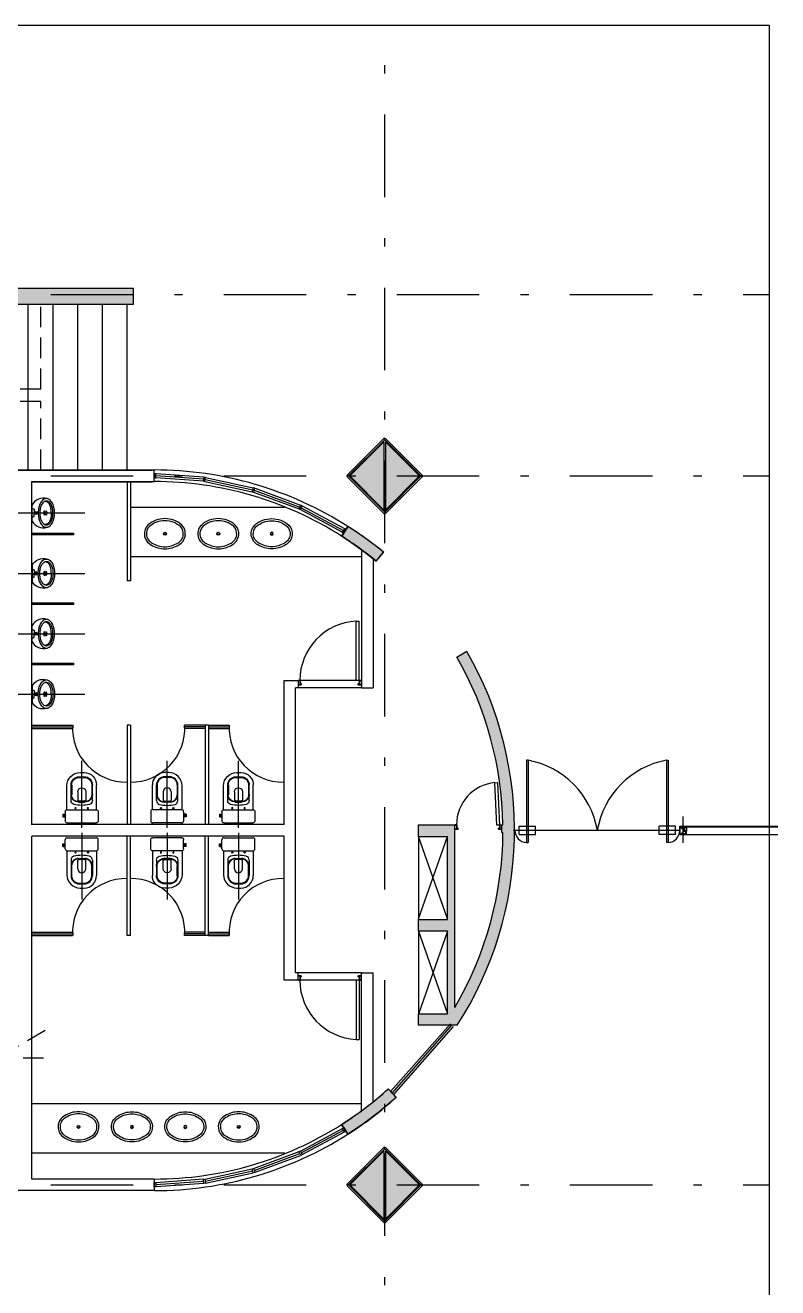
# Model space of a CAD drawing. Header units: millimetres. Extents: x 182 to 575, y -105 to 95.
# Drawn here: x 279.43 to 288.56, y -3.5 to 11.81 of the extents above; entities that cross this region are included whole.
import ezdxf

# ---------------------------------------------------------------- set-up
doc = ezdxf.new("R2010")
doc.units = ezdxf.units.MM
doc.header["$MEASUREMENT"] = 0
doc.linetypes.add('DASHDOT', pattern=[1, 0.5, -0.25, 0, -0.25])
doc.linetypes.add('DASHED2', pattern=[0.375, 0.25, -0.125])
for name, color, linetype in [('base', 253, 'Continuous'), ('BR_EST', 2, 'Continuous'), ('construir', 10, 'Continuous'), ('EIXOS', 31, 'DASHDOT'), ('EIXOS_PERFIL', 181, 'DASHDOT'), ('L_DECA', 7, 'Continuous'), ('SAN', 1, 'Continuous'), ('SANFINAL', 7, 'Continuous'), ('XR_BL2_AND_MON-REV15$0$MARMORE', 7, 'Continuous')]:
    doc.layers.add(name, color=color, linetype=linetype)

# ---------------------------------------------------------------- blocks, each defined once
blk = doc.blocks.new('XR_BL2_AND_MON-REV15$0$PILAR_60X60_JUNTA')
at = {"layer": 'base'}
for points in [[(-0.414, 0.01), (0, 0.424), (0.414, 0.01)], [(-0.414, -0.01), (0, -0.424), (0.414, -0.01)]]:
    blk.add_hatch(color=256, dxfattribs=at).paths.add_polyline_path(points)
at = {"layer": 'base', "linetype": 'ByBlock'}
for points in [[(-0.414, 0.01), (0, 0.424), (0.414, 0.01)], [(-0.414, -0.01), (0, -0.424), (0.414, -0.01)]]:
    blk.add_lwpolyline(points, close=True, dxfattribs=at)
at = {"layer": 'base'}
blk.add_point((0, 0), dxfattribs=at)
blk = doc.blocks.new('XR_BL2_AND_MON-REV15$0$P_M')
at = {"layer": 'XR_BL2_AND_MON-REV15$0$MARMORE'}
for p, q in [((-0.007, 0.035), (-0.46, -0.417)), ((0.007, 0.021), (-0.445, -0.431)), ((0.007, 0.021), (-0.007, 0.035)), ((0, 0.028), (0.007, 0.035)), ((0.438, -0.424), (0, 0.014)), ((-0.453, -0.424), (-0.46, -0.417)), ((-0.453, -0.424), (-0.46, -0.431)), ((-0.46, -0.431), (-0.007, -0.884)), ((-0.453, -0.424), (-0.445, -0.431)), ((-0.438, -0.424), (0, -0.863)), ((-0.007, -0.87), (0.445, -0.417)), ((0.445, -0.417), (0.46, -0.431)), ((0.453, -0.424), (0.46, -0.417)), ((-0.007, -0.87), (0.007, -0.884)), ((0, -0.877), (-0.007, -0.884))]:
    blk.add_line(p, q, dxfattribs=at)
for points in [[(0.46, -0.417), (0.007, 0.035)], [(0.007, -0.884), (0.46, -0.431)]]:
    blk.add_lwpolyline(points, dxfattribs=at)
blk = doc.blocks.new('PERFIL_UNIT_ALCOA')
at = {"color": 1}
for p, q in [((-34, 19), (-34, 13)), ((-34, 13), (-15, 13)), ((-33, 83), (-32, 83)), ((-33, 76), (-33, 83)), ((-32, 76), (-33, 76)), ((-33, 43), (-32, 43)), ((-33, 36), (-33, 43)), ((-32, 36), (-33, 36)), ((-32, 80), (-32, 79)), ((-31, 80), (-32, 80)), ((-32, 79), (-31, 79)), ((-32, 40), (-32, 39)), ((-31, 40), (-32, 40)), ((-32, 39), (-31, 39)), ((-31, 82), (-31, 80)), ((-31, 79), (-31, 77)), ((-31, 42), (-31, 40)), ((-31, 39), (-31, 37)), ((-15, 19), (-21, 19)), ((-15, 19), (-21, 19)), ((-21, 13), (-15, 13)), ((-19, 19), (-13, 19)), ((-15, 19), (-15, 13)), ((-7, 95), (-9, 95)), ((-7, 95), (-9, 95)), ((-9, 92), (-5, 92)), ((-9, 27), (-5, 27)), ((-7, 24), (-9, 24)), ((-7, 24), (-9, 24)), ((-6, 95), (-8, 97)), ((-7, 96), (-8, 97)), ((-8, 96), (-7, 97)), ((-8, 96), (-7, 97)), ((-8, 96), (-7, 97)), ((-8, 97), (-8, 97)), ((-6, 95), (-8, 97)), ((-7, 96), (-8, 97)), ((-8, 96), (-7, 97)), ((-8, 96), (-7, 97)), ((-8, 96), (-7, 97)), ((-8, 97), (-8, 97)), ((-7, 96), (-8, 96)), ((-8, 96), (-8, 96)), ((-7, 96), (-8, 96)), ((-8, 96), (-8, 96)), ((-6, 24), (-8, 22)), ((-6, 24), (-8, 22)), ((-7, 23), (-8, 22)), ((-7, 23), (-8, 22)), ((-8, 23), (-8, 23)), ((-8, 23), (-7, 22)), ((-8, 23), (-7, 22)), ((-7, 23), (-8, 22)), ((-7, 23), (-8, 22)), ((-8, 23), (-8, 23)), ((-8, 23), (-7, 22)), ((-8, 23), (-7, 22)), ((-8, 22), (-7, 22)), ((-8, 22), (-8, 22)), ((-8, 22), (-7, 22)), ((-8, 22), (-8, 22)), ((-5, 95), (-7, 97)), ((-5, 95), (-7, 97)), ((-7, 95), (-4, 97)), ((-7, 95), (-5, 97)), ((-7, 95), (-5, 97)), ((-7, 96), (-6, 97)), ((-7, 96), (-6, 97)), ((-5, 95), (-7, 97)), ((-5, 95), (-7, 97)), ((-7, 95), (-4, 97)), ((-7, 95), (-5, 97)), ((-7, 95), (-5, 97)), ((-7, 96), (-6, 97)), ((-7, 96), (-6, 97)), ((-7, 95), (-7, 96)), ((-7, 95), (-7, 96)), ((-6, 95), (-7, 96)), ((-6, 95), (-7, 96)), ((-4, 95), (-7, 95)), ((-4, 95), (-7, 95)), ((-6, 95), (-7, 95)), ((-6, 95), (-7, 95)), ((-4, 24), (-7, 24)), ((-7, 24), (-7, 23)), ((-4, 24), (-7, 24)), ((-7, 24), (-7, 23)), ((-5, 24), (-7, 22)), ((-5, 24), (-7, 22)), ((-6, 24), (-7, 23)), ((-6, 24), (-7, 23)), ((-7, 24), (-4, 22)), ((-5, 24), (-7, 22)), ((-5, 24), (-7, 22)), ((-6, 24), (-7, 23)), ((-6, 24), (-7, 23)), ((-7, 24), (-4, 22)), ((-7, 23), (-5, 22)), ((-7, 23), (-5, 22)), ((-7, 23), (-6, 22)), ((-7, 23), (-6, 22)), ((-7, 23), (-5, 22)), ((-7, 23), (-5, 22)), ((-7, 23), (-6, 22)), ((-7, 23), (-6, 22)), ((-4, 95), (-6, 97)), ((-4, 95), (-6, 97)), ((-4, 95), (-6, 97)), ((-6, 95), (-4, 97)), ((-6, 95), (-4, 97)), ((-4, 95), (-6, 97)), ((-4, 95), (-6, 97)), ((-4, 95), (-6, 97)), ((-6, 95), (-4, 97)), ((-6, 95), (-4, 97)), ((-4, 24), (-6, 22)), ((-4, 24), (-6, 22)), ((-6, 24), (-4, 22)), ((-6, 24), (-4, 22)), ((-4, 24), (-6, 22)), ((-4, 24), (-6, 22)), ((-6, 24), (-4, 22)), ((-6, 24), (-4, 22)), ((-4, 23), (-6, 22)), ((-4, 23), (-6, 22)), ((-3, 96), (-5, 97)), ((-4, 96), (-5, 97)), ((-5, 95), (-3, 97)), ((-5, 95), (-3, 97)), ((-3, 96), (-5, 97)), ((-4, 96), (-5, 97)), ((-5, 95), (-3, 97)), ((-5, 95), (-3, 97)), ((-5, 92), (-1, 92)), ((-5, 27), (-1, 27)), ((-5, 24), (-3, 22)), ((-5, 24), (-3, 22)), ((-5, 24), (-3, 22)), ((-5, 24), (-3, 22)), ((-3, 23), (-5, 22)), ((-4, 23), (-5, 22)), ((-3, 23), (-5, 22)), ((-4, 23), (-5, 22)), ((-3, 96), (-4, 97)), ((-3, 96), (-4, 97)), ((-3, 96), (-4, 97)), ((-3, 96), (-4, 97)), ((-4, 96), (-4, 95)), ((-4, 96), (-4, 95)), ((-4, 96), (-3, 96)), ((-4, 96), (-3, 96)), ((-4, 95), (-4, 95)), ((-4, 95), (-4, 95)), ((-2, 95), (-4, 95)), ((-4, 95), (-4, 95)), ((-4, 95), (-4, 95)), ((-2, 95), (-4, 95)), ((-4, 23), (-4, 24)), ((-4, 23), (-4, 24)), ((-4, 24), (-4, 24)), ((-4, 24), (-4, 23)), ((-2, 24), (-4, 24)), ((-4, 24), (-4, 24)), ((-4, 24), (-4, 23)), ((-2, 24), (-4, 24)), ((-3, 23), (-4, 22)), ((-3, 23), (-4, 22)), ((-4, 23), (-3, 22)), ((-3, 23), (-4, 22)), ((-3, 23), (-4, 22)), ((-4, 23), (-3, 22)), ((0, 19), (-4, 4)), ((-4, 13), (-4, 3)), ((-4, 8), (-4, 4)), ((-3, 97), (-3, 97)), ((-3, 96), (-3, 97)), ((-3, 97), (-3, 97)), ((-3, 96), (-3, 97)), ((-3, 96), (-3, 96)), ((-3, 96), (-3, 96)), ((-3, 23), (-3, 22)), ((-3, 23), (-3, 22)), ((-3, 22), (-3, 22)), ((-3, 22), (-3, 22)), ((-3, 22), (-3, 22)), ((-3, 22), (-3, 22)), ((10, 19), (0, 19)), ((18, 27), (9, 27)), ((9, 27), (9, 27)), ((9, 27), (9, 27)), ((9, 27), (9, 26)), ((9, 26), (9, 26)), ((9, 25), (9, 25)), ((9, 25), (9, 24)), ((9, 24), (9, 24)), ((10, 26), (10, 26)), ((10, 26), (17, 25)), ((17, 25), (10, 25)), ((10, 25), (10, 25)), ((10, 24), (10, 24)), ((10, 24), (12, 24)), ((10, 19), (13, 4)), ((12, 39), (26, 39)), ((12, 24), (12, 23)), ((12, 23), (12, 23)), ((12, 23), (12, 23)), ((12, 23), (12, 23)), ((12, 22), (12, 22)), ((12, 22), (12, 21)), ((12, 21), (12, 21)), ((12, 21), (12, 21)), ((12, 21), (15, 21)), ((15, 43), (13, 43)), ((13, 43), (13, 43)), ((13, 42), (13, 42)), ((13, 42), (13, 40)), ((13, 40), (13, 40)), ((13, 40), (13, 39)), ((13, 39), (13, 39)), ((13, 39), (13, 37)), ((13, 37), (13, 37)), ((13, 36), (13, 36)), ((13, 36), (15, 36)), ((13, 13), (13, 3)), ((13, 8), (13, 4)), ((15, 36), (15, 43)), ((15, 41), (16, 40)), ((15, 38), (15, 41)), ((15, 40), (15, 40)), ((15, 38), (15, 38)), ((15, 38), (16, 38)), ((15, 23), (15, 24)), ((16, 23), (15, 23)), ((15, 23), (15, 23)), ((15, 21), (16, 22)), ((15, 21), (15, 21)), ((15, 21), (15, 21)), ((16, 41), (17, 40)), ((16, 38), (16, 41)), ((16, 40), (16, 40)), ((16, 38), (16, 40)), ((16, 38), (17, 38)), ((16, 38), (16, 38)), ((16, 24), (18, 24)), ((16, 23), (16, 23)), ((16, 22), (16, 22)), ((17, 38), (18, 41)), ((17, 38), (17, 40)), ((17, 40), (17, 40)), ((17, 38), (17, 38)), ((17, 38), (18, 38)), ((17, 25), (17, 25)), ((17, 25), (17, 25)), ((17, 25), (17, 25)), ((17, 25), (17, 25)), ((17, 25), (17, 25)), ((18, 41), (18, 40)), ((18, 38), (19, 41)), ((18, 38), (18, 40)), ((18, 40), (19, 40)), ((18, 38), (18, 38)), ((18, 38), (19, 38)), ((18, 24), (18, 27)), ((18, 27), (18, 27)), ((18, 27), (18, 27)), ((18, 24), (18, 24)), ((18, 24), (18, 24)), ((19, 41), (19, 40)), ((19, 38), (20, 41)), ((19, 40), (19, 40)), ((19, 40), (20, 40)), ((19, 38), (19, 40)), ((19, 38), (20, 38)), ((19, 38), (19, 38)), ((19, 38), (19, 38)), ((20, 41), (20, 40)), ((20, 38), (20, 40)), ((20, 40), (21, 40)), ((20, 38), (21, 38)), ((21, 38), (21, 41)), ((21, 41), (21, 40)), ((21, 38), (21, 40)), ((21, 40), (22, 40)), ((21, 38), (21, 38)), ((21, 38), (22, 38)), ((22, 38), (22, 41)), ((22, 41), (22, 40)), ((22, 38), (22, 40)), ((22, 40), (23, 40)), ((22, 38), (22, 38)), ((22, 38), (23, 38)), ((23, 38), (23, 41)), ((23, 41), (24, 40)), ((23, 38), (24, 40)), ((23, 38), (23, 38)), ((23, 38), (23, 38)), ((24, 40), (24, 40)), ((24, 39), (24, 40)), ((24, 19), (24, 13)), ((31, 13), (24, 13)), ((43, 13), (24, 13)), ((26, 19), (32, 19)), ((26, 19), (45, 19)), ((39, 82), (39, 80)), ((39, 80), (40, 80)), ((39, 79), (39, 77)), ((40, 79), (39, 79)), ((41, 83), (40, 83)), ((40, 80), (40, 79)), ((40, 76), (41, 76)), ((41, 76), (41, 83)), ((43, 19), (43, 13))]:
    blk.add_line(p, q, dxfattribs=at)
for points in [[(-33, 19), (0, 19), (0, 19), (0, 24), (0, 24), (-3, 24, 1), (-3, 23), (-3, 23), (-3, 22), (-8, 22), (-8, 23), (-7, 23, 1), (-7, 24), (-10, 24), (-10, 23, -0.414214), (-12, 21), (-32, 21, -0.414214), (-34, 23), (-34, 96, -0.414214), (-32, 98), (-10, 98), (-10, 98), (-10, 95), (-10, 95, 0.419197), (-10, 95), (-7, 95, 1.022616), (-7, 96), (-8, 96), (-8, 97), (-3, 97), (-3, 96), (-3, 96, 1), (-3, 95), (0, 95), (0, 95), (0, 99), (-35, 99), (-35, 99), (-35, 18, 0.414214), (-35, 17), (-34, 17, 0.414214), (-34, 18), (-34, 19, -0.414214), (-33, 19)], [(40, 97), (14, 97, 0.414214), (12, 95), (12, 91, -0.414214), (10, 89), (-4, 89), (-4, 86), (-5, 86), (-5, 89), (-13, 89, -1.000008), (-13, 91), (-5, 92), (-5, 92), (10, 92), (10, 99, -0.414214), (10, 99), (44, 99, -0.414214), (45, 99), (45, 63, -0.406616), (44, 62), (18, 62, 0.414214), (17, 62), (17, 27, -0.414214), (17, 27), (-5, 27), (-13, 28, -1.000008), (-13, 30), (-5, 30), (-5, 33), (-4, 33), (-4, 30), (13, 30, 0.414214), (15, 32), (15, 65, -0.414214), (15, 65), (40, 65, 0.414214), (42, 67), (42, 95, 0.414214), (40, 97)], [(19, 56), (19, 30), (18, 30, 1), (18, 29), (19, 29), (19, 24), (16, 24, 0.414173), (15, 23), (15, 23), (16, 23, -0.585709), (16, 22), (16, 21, -0.26127), (15, 21), (12, 21, -0.253886), (12, 21), (11, 22, -0.595041), (11, 23), (12, 23), (12, 23, 0.414173), (12, 24), (10, 24, 0.414214), (10, 23), (10, 20, 0.414214), (10, 19), (44, 19, 0.414214), (45, 20), (45, 62, 0.414214), (44, 62), (19, 62, 0.414214), (19, 62), (19, 57), (18, 57, 1), (18, 56), (19, 56)], [(13, 22), (13, 24), (13, 24, -0.414214), (13, 24), (13, 24), (14, 24), (14, 24, -0.414214), (15, 24), (15, 24), (15, 22), (15, 22, -0.414214), (14, 22), (14, 22), (13, 22), (13, 22, -0.414214), (13, 22)], [(20, 22), (19, 22, 0.414214), (18, 22), (18, 21, 0.414214), (19, 21), (43, 21), (43, 61), (20, 61), (20, 23, -0.414214), (20, 22)]]:
    blk.add_lwpolyline(points, format="xyb", dxfattribs=at)
for points in [[(-7, 96), (-8, 96), (-8, 97), (-3, 97), (-3, 96), (-4, 96)], [(-7, 96), (-8, 96), (-8, 97), (-3, 97), (-3, 96), (-4, 96)], [(-7, 23), (-8, 23), (-8, 22), (-3, 22), (-3, 23), (-4, 23)], [(-7, 23), (-8, 23), (-8, 22), (-3, 22), (-3, 23), (-4, 23)]]:
    blk.add_lwpolyline(points, dxfattribs=at)
for centre, radius, start, end in [((-32, 82), 0.869, 0, 90), ((-32, 77), 0.869, 270, 0), ((-32, 42), 0.869, 0, 90), ((-32, 37), 0.869, 270, 0), ((-9, 93), 1.57, 97.3776, 269.717), ((-9, 25), 1.57, 90.283, 262.6224), ((-2, 93), 1.44, 277.4115, 92.3804), ((-2, 25), 1.44, 267.6196, 82.5885), ((9, 27), 0.3, 90.0002, 173.0764), ((10, 26), 0.5, 173.0802, 360), ((10, 25), 0.3, 86.9206, 179.9979), ((10, 24), 0.3, 180, 270), ((12, 24), 0.3, 360, 90), ((12, 23), 0.184, 90, 194.9998), ((12, 21), 0.184, 202.0192, 270), ((16, 24), 0.3, 90, 180), ((15, 21), 0.184, 270, 337.9776), ((16, 23), 0.184, 344.9975, 90), ((17, 25), 0.2, 0, 86.4562), ((17, 25), 0.2, 266.9225, 0), ((18, 27), 0.3, 0, 90), ((18, 24), 0.3, 270, 0), ((40, 82), 0.869, 90, 180), ((40, 77), 0.869, 180, 270)]:
    blk.add_arc(centre, radius, start, end, dxfattribs=at)
at = {"color": 1, "extrusion": (0, 0, -1)}
for centre, major_axis in [((13, 42), (0.573, -0.573)), ((13, 37), (0.573, 0.573))]:
    blk.add_ellipse(centre, major_axis=major_axis, ratio=1, start_param=2.356194, end_param=3.926991, dxfattribs=at)
at = {"color": 1}
for points, knots in [([(25, 39), (25, 39), (25, 39), (25, 39), (25, 39), (25, 39), (25, 39), (25, 39), (25, 39), (24, 39), (24, 39), (24, 39), (24, 39), (24, 39), (24, 39), (24, 39), (24, 39), (24, 39), (24, 39), (24, 39), (24, 39), (24, 39), (24, 39), (24, 39), (24, 39), (24, 39), (24, 39), (24, 39), (24, 38), (23, 38), (23, 38), (23, 38), (23, 38), (23, 38)], [0, 0, 0, 0, 0.051439, 0.072585, 0.094945, 0.148925, 0.177318, 0.208117, 0.229263, 0.263962, 0.286322, 0.316684, 0.341831, 0.370224, 0.385176, 0.410323, 0.432683, 0.466448, 0.484229, 0.519793, 0.54494, 0.583668, 0.608815, 0.635405, 0.653187, 0.684808, 0.766724, 0.798345, 0.829966, 0.855113, 0.870066, 0.927124, 1, 1, 1, 1]), ([(25, 39), (25, 39), (25, 40), (25, 40), (25, 40), (25, 40), (24, 40), (25, 40), (24, 40), (24, 40), (24, 40), (24, 40), (24, 40), (24, 40), (24, 40), (24, 40), (24, 40), (24, 40), (24, 40), (24, 40), (24, 40), (24, 40), (24, 40), (24, 40), (24, 40)], [0, 0, 0, 0, 0.07678, 0.102261, 0.156401, 0.18506, 0.227914, 0.244954, 0.311716, 0.342019, 0.377118, 0.407421, 0.432902, 0.525013, 0.566753, 0.587018, 0.625497, 0.657854, 0.688156, 0.805193, 0.825457, 0.896684, 0.922166, 1, 1, 1, 1])]:
    blk.add_open_spline(points, degree=3, knots=knots, dxfattribs=at)
at = {"layer": 'EIXOS_PERFIL', "linetype": 'ByBlock', "ltscale": 0.1}
blk.add_line((5, 207), (5, -115), dxfattribs=at)
blk = doc.blocks.new('VOG13')
at = {"layer": 'L_DECA'}
for p, q in [((-23, -8.8), (-21.5, -8.8)), ((-23, -12.2), (-23, -8.8)), ((-23, -12.2), (-21.5, -12.2)), ((-21.5, -12.2), (-21.5, -8.8)), ((-21.5, -9), (-20, -9)), ((-21.5, -12), (-20, -12)), ((-20, -15), (-20, -4)), ((-17.5, -1.5), (17.5, -1.5)), ((20, -15), (20, -4)), ((-18, -17.4), (-18, -46.5)), ((-17.5, -17.5), (17.5, -17.5)), ((18, -17.4), (18, -47.5)), ((-2, -62.5), (3, -62.5))]:
    blk.add_line(p, q, dxfattribs=at)
at = {"layer": 'L_DECA', "color": 1}
for p, q in [((-13, -28.6), (-13, -35.9)), ((-4.8, -39.2), (-4.8, -28.6)), ((-3.8, -26.7), (3.8, -26.7)), ((-3.8, -27.1), (3.8, -27.1)), ((4.8, -39.2), (4.8, -28.6)), ((13, -28.6), (13, -35.9)), ((-13, -35.9), (-13, -47.5)), ((-12.2, -47.6), (-12.2, -35.6)), ((12.2, -47.6), (12.2, -35.6)), ((13, -35.9), (13, -47.5)), ((-3.3, -56.6), (3.2, -56.6)), ((-3, -57.5), (3, -57.5))]:
    blk.add_line(p, q, dxfattribs=at)
for centre in [(-7.5, -19.4), (7.5, -19.4)]:
    blk.add_circle(centre, 0.75, dxfattribs=at)
at = {"layer": 'L_DECA'}
for centre, radius, start, end in [((-17.5, -4), 2.5, 90, 180), ((-17.5, -15), 2.5, 180, 270), ((17.5, -4), 2.5, 0, 90), ((17.5, -15), 2.5, 270, 0), ((-2, -46.5), 16, 180, 270), ((3, -47.5), 15, 270, 0)]:
    blk.add_arc(centre, radius, start, end, dxfattribs=at)
at = {"layer": 'L_DECA', "color": 1}
for centre, radius, start, end in [((-7.8, -28.7), 5.19, 109.3784, 179.5279), ((-3.8, -35.9), 9.2, 90, 180), ((-3.8, -35.6), 8.5, 90, 180), ((5.6, -107.1), 84.6, 93.7724, 100.2788), ((-0.9, -40.3), 12.4, 85.9075, 108.4979), ((-5.6, -107.1), 84.6, 79.7212, 86.2276), ((0.9, -40.3), 12.4, 71.5021, 94.0925), ((3.8, -35.9), 9.2, 0, 90), ((3.8, -35.6), 8.5, 0, 90), ((7.8, -28.7), 5.19, 0.4721, 70.6216), ((0, -39.2), 4.8, 180, 0), ((-3, -47.5), 10, 180, 270), ((-3.3, -47.6), 9, 180, 270), ((3, -47.5), 10, 270, 0), ((3.2, -47.6), 9, 270, 0)]:
    blk.add_arc(centre, radius, start, end, dxfattribs=at)
blk = doc.blocks.new('MIC01')
at = {"layer": 'L_DECA'}
blk.add_line((-10, 0), (10, 0), dxfattribs=at)
at = {"layer": 'L_DECA', "color": 1}
for p, q in [((-5.3, 0), (-4.5, -2.2)), ((5.3, 0), (4.5, -2.2)), ((-4.5, -2.2), (0, -2.2)), ((4.5, -2.2), (0, -2.2))]:
    blk.add_line(p, q, dxfattribs=at)
for points in [[(0, -7.1, 0.058109), (-7, -8, 0.07175), (-12.3, -10.1, 0.106494), (-16.3, -13.6, 0.158235), (-17.4, -17.1, 0.158235)], [(0, -23.1, -0.04416), (-5.4, -22.6, -0.058504), (-9.4, -21.4, -0.100522), (-12.6, -19.1, -0.041446), (-13.7, -17.2, -0.101301), (-14.1, -15.3, -0.003595), (-14.1, -15.1)], [(17.4, -17.1, 0.158235), (16.3, -13.6, 0.106494), (12.3, -10.1, 0.07175), (7, -8, 0.058109), (0, -7.1, 0.058109)], [(0, -23.1, 0.04416), (5.4, -22.6, 0.058504), (9.4, -21.4, 0.100522), (12.6, -19.1, 0.041446), (13.7, -17.2, 0.101301), (14.1, -15.3, 0.003595), (14.1, -15.1)]]:
    blk.add_lwpolyline(points, format="xyb", dxfattribs=at)
blk.add_lwpolyline([(0, -9, 0.056411), (-5.8, -9.7, 0.070161), (-10.3, -11.4, 0.106104), (-13.6, -14.3, 0.161988), (-14.5, -17.1, 0.161988), (-13.6, -19.9, 0.106104), (-10.3, -22.8, 0.070161), (-5.8, -24.5, 0.056411), (0, -25.1, 0.056411), (5.8, -24.5, 0.070161), (10.3, -22.8, 0.106104), (13.6, -19.9, 0.161988), (14.5, -17.1, 0.161988), (13.6, -14.3, 0.106104), (10.3, -11.4, 0.070161), (5.8, -9.7, 0.056411)], format="xyb", close=True, dxfattribs=at)
at = {"layer": 'L_DECA'}
blk.add_lwpolyline([(-17.4, -17.1, 0.158235), (-16.3, -20.6, 0.106494), (-12.3, -24.1, 0.07175), (-7, -26.2, 0.058109), (0, -27, 0.058109), (7, -26.2, 0.07175), (12.3, -24.1, 0.106494), (16.3, -20.6, 0.158235), (17.4, -17.1, 0.158235)], format="xyb", dxfattribs=at)
at = {"layer": 'L_DECA', "color": 1}
for centre, radius in [((-2, -14.6), 0.51), ((0, -4.7), 1.76), ((0, -4.7), 0.844), ((0, -13.6), 0.51), ((0, -15.7), 0.51), ((2, -14.6), 0.51), ((-2, -16.7), 0.51), ((0, -17.8), 0.51), ((2, -16.7), 0.51)]:
    blk.add_circle(centre, radius, dxfattribs=at)
at = {"layer": 'L_DECA'}
for centre, start, end in [((-2.6, -13.5), 118.7979, 195.9069), ((2.6, -13.5), 344.0931, 61.2021)]:
    blk.add_arc(centre, 15.4, start, end, dxfattribs=at)
blk = doc.blocks.new('Cuba01_pl')
at = {"layer": 'SAN'}
for radius in [0.018, 0.013]:
    blk.add_circle((0, 0), radius, dxfattribs=at)
at = {"layer": 'SANFINAL'}
for centre, radius, start, end in [((-0.002, -0.124), 0.307, 89.5504, 122.7375), ((-0.002, -0.124), 0.282, 89.5504, 122.828), ((0.002, -0.124), 0.307, 57.2625, 90.4496), ((0.002, -0.124), 0.282, 57.172, 90.4496), ((-0.097, 0.001), 0.152, 174.4524, 224.3819), ((-0.091, -0.004), 0.159, 144.5232, 173.1767), ((-0.091, -0.004), 0.134, 144.8047, 173.0573), ((-0.097, 0.001), 0.127, 174.578, 224.0021), ((-0.071, -0.03), 0.191, 120.725, 141.4841), ((-0.071, -0.03), 0.166, 120.5755, 141.2533), ((0.071, -0.03), 0.166, 38.7467, 59.4245), ((0.071, -0.03), 0.191, 38.5159, 59.275), ((0.097, 0.001), 0.127, 315.9979, 5.422), ((0.091, -0.004), 0.134, 6.9427, 35.1953), ((0.097, 0.001), 0.152, 315.6181, 5.5476), ((0.091, -0.004), 0.159, 6.8233, 35.4768), ((-0.002, 0.123), 0.306, 228.3244, 270.4838), ((-0.002, 0.123), 0.281, 228.5041, 270.4838), ((0.002, 0.123), 0.281, 269.5162, 311.4959), ((0.002, 0.123), 0.306, 269.5162, 311.6756)]:
    blk.add_arc(centre, radius, start, end, dxfattribs=at)

msp = doc.modelspace()

# ---------------------------------------------------------------- hatches: boundary and pattern name
at = {"layer": 'base'}
for points in [[(277.471, 8.622), (277.471, 8.382), (277.611, 8.382), (277.611, 8.432), (280.741, 8.432), (280.741, 8.622)], [(283.689, 5.312), (283.778, 5.421), (283.723, 5.465), (283.584, 5.571), (283.458, 5.66), (283.343, 5.735), (283.269, 5.617), (283.338, 5.572), (283.46, 5.488), (283.568, 5.408), (283.667, 5.33)], [(284.201, 2.114), (284.201, 1.974), (284.551, 1.974), (284.551, 0.969), (284.201, 0.969), (284.201, 0.829), (284.551, 0.829), (284.551, -0.176), (284.201, -0.176), (284.201, -0.316), (284.671, -0.316, 0.279882), (284.789, 4.22), (284.668, 4.15, -0.126767), (285.226, 2.114), (285.211, 2.114), (285.211, 2.024), (285.226, 2.024, -0.132406), (284.641, -0.098), (284.641, 2.114)], [(283.268, -1.518), (283.48, -1.374), (283.645, -1.248), (283.776, -1.138), (283.833, -1.086), (283.928, -1.19), (283.719, -1.368), (283.536, -1.507), (283.343, -1.636)]]:
    msp.add_hatch(color=256, dxfattribs=at).paths.add_polyline_path(points)

# ---------------------------------------------------------------- linework, layer by layer
for p, q in [((280.741, 8.622, 195.166), (277.471, 8.622, 195.166)), ((280.741, 8.432, 195.166), (280.741, 8.622, 195.166)), ((277.611, 8.432, 195.166), (280.741, 8.432, 195.166)), ((279.766, 6.417), (279.766, 8.432)), ((280.066, 6.417), (280.066, 8.432)), ((280.366, 6.417), (280.366, 8.432)), ((280.666, 6.417), (280.666, 8.432)), ((279.766, 6.422, 195.166), (279.766, 8.422, 195.166)), ((277.895, 6.419, 195.166), (280.996, 6.419, 195.166)), ((277.895, 6.417, 195.166), (280.969, 6.417, 195.166)), ((280.996, 6.417, 195.166), (277.895, 6.417, 195.166)), ((279.509, 2.119, 195.166), (279.509, 6.279, 195.166)), ((279.509, 6.279, 195.166), (280.996, 6.279, 195.166)), ((280.995, 6.279, 292.749), (280.995, 6.419, 292.749)), ((281.591, 6.283, 195.201), (281.013, 6.323, 191.941)), ((281.593, 6.308, 195.201), (281.015, 6.348, 191.941)), ((281.595, 6.332, 195.201), (281.017, 6.373, 191.941)), ((281.607, 6.28, 195.201), (282.183, 6.155, 195.219)), ((281.613, 6.305, 195.201), (282.189, 6.179, 195.219)), ((281.618, 6.329, 195.201), (282.194, 6.204, 195.219)), ((279.509, 2.117, 195.166), (279.509, 6.277, 195.166)), ((279.509, 6.277, 195.166), (280.969, 6.277, 195.166)), ((280.996, 6.277, 195.166), (279.509, 6.277, 195.166)), ((279.509, 2.117, 195.166), (279.509, 6.277, 195.166)), ((280.664, 6.274, -73.847), (280.664, 5.074, -73.847)), ((280.704, 6.274, -73.847), (280.704, 5.074, -73.847)), ((282.199, 6.151, 195.219), (282.752, 5.946, 195.219)), ((282.208, 6.174, 195.219), (282.761, 5.97, 195.219)), ((282.217, 6.198, 195.219), (282.769, 5.993, 195.219)), ((282.791, 5.983, 195.219), (283.301, 5.708, 195.219)), ((282.58, 5.966, 99.919), (280.704, 5.966, 99.919)), ((282.767, 5.939, 195.219), (283.277, 5.664, 195.219)), ((282.779, 5.961, 195.219), (283.289, 5.686, 195.219)), ((283.268, 5.616, 195.166), (283.343, 5.735, 195.273)), ((283.509, 5.366, 99.919), (280.704, 5.366, 99.919)), ((283.509, 5.453), (283.509, 3.776, 195.166)), ((283.689, 5.312, 195.166), (283.778, 5.42, 195.166)), ((283.649, 5.345), (283.649, 3.776, 195.166)), ((280.704, 5.074, -73.847), (280.664, 5.074, -73.847)), ((283.446, 3.866, 195.166), (283.446, 4.585, 195.166)), ((283.446, 4.585, 195.166), (283.481, 4.585, 195.166)), ((283.481, 3.866, 195.166), (283.481, 4.585, 195.166)), ((284.668, 4.15, 195.166), (284.789, 4.22, 195.166)), ((282.569, 3.866, 195.166), (282.739, 3.866, 195.166)), ((282.569, 2.119, 195.166), (282.569, 3.866, 195.166)), ((283.509, 3.866, 195.166), (282.739, 3.866, 195.166)), ((282.739, 3.866, 195.166), (282.739, 3.776, 195.166)), ((283.481, 3.866, 195.166), (283.446, 3.866, 195.166)), ((282.709, 0.322, 195.166), (282.709, 3.776, 195.166)), ((282.739, 3.776, 195.166), (282.709, 3.776, 195.166)), ((283.509, 3.776, 195.166), (282.739, 3.776, 195.166)), ((283.509, 3.776, 195.166), (283.649, 3.776, 195.166)), ((279.514, 3.324, -165.12), (280.004, 3.324, -178.055)), ((279.514, 3.304, -165.12), (280.003, 3.304, -178.031)), ((279.514, 3.284, -165.12), (280.003, 3.284, -178.023)), ((280.664, 3.324, -73.847), (280.664, 2.124, -73.847)), ((280.704, 3.324, -73.847), (280.664, 3.324, -73.847)), ((280.704, 3.324, -73.847), (280.704, 2.124, -73.847)), ((281.614, 3.324, -73.847), (281.362, 3.324, -80.473)), ((281.614, 3.304, -73.847), (281.363, 3.304, -80.448)), ((281.614, 3.284, -73.847), (281.364, 3.284, -80.44)), ((281.614, 3.324, -73.847), (281.614, 2.124, -73.847)), ((281.654, 3.324, -73.847), (281.614, 3.324, -73.847)), ((281.654, 3.324, -73.847), (281.654, 2.124, -73.847)), ((281.654, 3.324, -73.847), (281.905, 3.324, -80.473)), ((281.654, 3.304, -73.847), (281.904, 3.304, -80.448)), ((281.654, 3.284, -73.847), (281.904, 3.284, -80.44)), ((285.511, 2.899, -97.583), (285.511, 1.899, -97.583)), ((285.531, 2.899, -97.583), (285.511, 2.899, -97.583)), ((285.531, 2.899, -97.583), (285.531, 1.899, -97.583)), ((287.211, 2.899, -97.583), (287.211, 1.899, -97.583)), ((287.211, 2.899, -97.583), (287.231, 2.899, -97.583)), ((287.231, 2.899, -97.583), (287.231, 1.899, -97.583)), ((282.569, 2.119, 195.166), (279.509, 2.119, 195.166)), ((284.201, 1.974, 195.166), (284.201, 2.114, 195.166)), ((284.201, 2.114, 195.166), (284.641, 2.114, 195.166)), ((284.641, -0.098, 195.166), (284.641, 2.114, 195.166)), ((285.211, 2.024, 195.166), (285.211, 2.114, 195.166)), ((285.211, 2.114, 195.166), (285.226, 2.114, 195.166)), ((285.211, 2.024, 195.166), (285.226, 2.024, 195.166)), ((285.353, 2.049, 195.166), (287.373, 2.049, 195.166)), ((285.421, 1.999, -97.583), (285.421, 2.099, -97.583)), ((285.421, 2.099, -97.583), (285.621, 2.099, -97.583)), ((285.421, 1.999, -97.583), (285.621, 1.999, -97.583)), ((285.621, 1.999, -97.583), (285.621, 2.099, -97.583)), ((287.321, 2.099, -97.583), (287.121, 2.099, -97.583)), ((287.121, 1.999, -97.583), (287.121, 2.099, -97.583)), ((287.321, 1.999, -97.583), (287.121, 1.999, -97.583)), ((287.321, 1.999, -97.583), (287.321, 2.099, -97.583)), ((287.371, 2.099, 384.336), (288.561, 2.099)), ((287.371, 1.999, -97.583), (287.371, 2.099, -97.583)), ((287.371, 2.089, 419.076), (288.561, 2.089)), ((287.371, 1.999, 384.336), (288.561, 1.999)), ((282.569, 1.979, 195.166), (279.509, 1.979, 195.166)), ((279.509, -2.181, 195.166), (279.509, 1.979, 195.166)), ((279.509, -2.183, 195.166), (279.509, 1.977, 195.166)), ((279.509, -2.183, 195.166), (279.509, 1.977, 195.166)), ((280.664, 0.774, -73.847), (280.664, 1.974, -73.847)), ((280.704, 0.774, -73.847), (280.704, 1.974, -73.847)), ((281.614, 0.774, -73.847), (281.614, 1.974, -73.847)), ((281.654, 0.774, -73.847), (281.654, 1.974, -73.847)), ((282.569, 0.232, 195.166), (282.569, 1.979, 195.166)), ((284.201, 1.979, 195.166), (284.201, 0.974, 195.166)), ((284.201, 0.974), (284.551, 1.974)), ((284.551, 0.974, 195.166), (284.201, 1.974, 195.166)), ((284.201, 1.974, 195.166), (284.551, 1.974, 195.166)), ((284.551, 0.969, 195.166), (284.551, 1.974, 195.166)), ((285.511, 1.899, -97.583), (285.531, 1.899, -97.583)), ((287.231, 1.899, -97.583), (287.211, 1.899, -97.583)), ((284.201, 0.829, 195.166), (284.201, 0.969, 195.166)), ((284.201, 0.969, 195.166), (284.551, 0.969, 195.166)), ((279.514, 0.814, -165.12), (280.003, 0.814, -178.023)), ((279.514, 0.794, -165.12), (280.003, 0.794, -178.031)), ((279.514, 0.774, -165.12), (280.004, 0.774, -178.055)), ((280.704, 0.774, -73.847), (280.664, 0.774, -73.847)), ((281.614, 0.774, -73.847), (281.362, 0.774, -80.473)), ((281.614, 0.794, -73.847), (281.363, 0.794, -80.448)), ((281.614, 0.814, -73.847), (281.364, 0.814, -80.44)), ((281.654, 0.774, -73.847), (281.614, 0.774, -73.847)), ((281.654, 0.814, -73.847), (281.904, 0.814, -80.44)), ((281.654, 0.794, -73.847), (281.904, 0.794, -80.448)), ((281.654, 0.774, -73.847), (281.905, 0.774, -80.473)), ((284.201, 0.829, 195.166), (284.551, 0.829, 195.166)), ((284.201, 0.824), (284.551, -0.176)), ((284.551, 0.824), (284.201, -0.181, 195.166)), ((284.201, 0.824, 195.166), (284.201, -0.181, 195.166)), ((284.551, -0.176, 195.166), (284.551, 0.829, 195.166)), ((282.739, 0.322, 195.166), (282.709, 0.322, 195.166)), ((282.739, 0.232, 195.166), (282.739, 0.322, 195.166)), ((283.509, 0.322, 0), (282.739, 0.322, 0)), ((283.509, -1.351), (283.509, 0.322)), ((283.509, 0.322), (283.649, 0.322)), ((283.649, -1.244), (283.649, 0.322)), ((282.739, 0.232, 195.166), (282.569, 0.232, 195.166)), ((283.509, 0.232, 0), (282.739, 0.232, 0)), ((283.446, 0.232, 0), (283.446, -0.487, 0)), ((283.481, 0.232, 0), (283.446, 0.232, 0)), ((283.481, 0.232, 0), (283.481, -0.487, 0)), ((283.862, -1.121, 195.166), (284.588, -0.299, 195.166)), ((284.201, -0.316, 195.166), (284.201, -0.176, 195.166)), ((284.201, -0.176, 195.166), (284.551, -0.176, 195.166)), ((283.881, -1.138, 195.166), (284.607, -0.316, 195.166)), ((283.9, -1.154, 195.166), (284.625, -0.332, 195.166)), ((284.671, -0.316, 195.166), (284.201, -0.316, 195.166)), ((283.446, -0.487, 0), (283.481, -0.487, 0)), ((283.509, -1.268, 99.919), (279.509, -1.268, 99.919)), ((283.268, -1.518, -94.358), (283.343, -1.636, -94.251)), ((283.268, -1.518, 195.166), (283.343, -1.636, 195.273)), ((282.767, -1.841, 195.219), (283.277, -1.566, 195.219)), ((282.779, -1.863, 195.219), (283.289, -1.588, 195.219)), ((282.791, -1.885, 195.219), (283.301, -1.61, 195.219)), ((282.58, -1.868, 99.919), (279.509, -1.868, 99.919)), ((282.58, -1.868, 99.919), (280.704, -1.868, 99.919)), ((282.199, -2.052, 195.219), (282.752, -1.848, 195.219)), ((282.208, -2.076, 195.219), (282.761, -1.871, 195.219)), ((282.217, -2.099, 195.219), (282.769, -1.895, 195.219)), ((281.607, -2.182, 195.201), (282.183, -2.057, 195.219)), ((281.613, -2.207, 195.201), (282.189, -2.081, 195.219)), ((281.618, -2.231, 195.201), (282.194, -2.106, 195.219)), ((280.995, -2.181, 195.166), (279.509, -2.181, 195.166)), ((280.995, -2.181, 292.749), (280.995, -2.321, 292.749)), ((281.591, -2.184, 195.201), (281.013, -2.225, 191.941)), ((281.593, -2.209, 195.201), (281.015, -2.25, 191.941)), ((281.595, -2.234, 195.201), (281.017, -2.275, 191.941)), ((280.995, -2.321, 195.166), (279.319, -2.321, 195.166))]:
    msp.add_line(p, q, dxfattribs=at)
for points in [[(288.455, -4.97), (241.939, -4.97), (241.939, 11.813), (288.455, 11.813)], [(280.014, 5.634), (279.514, 5.634), (279.514, 5.654), (280.014, 5.654)], [(285.183, 2.113), (285.153, 2.112), (285.129, 2.626), (285.159, 2.627)]]:
    msp.add_lwpolyline(points, close=True, dxfattribs=at)
for points, elevation in [([(277.471, 8.622), (277.471, 8.382), (277.611, 8.382), (277.611, 8.432), (280.741, 8.432), (280.741, 8.622)], 195.166), ([(280.995, 6.324), (281.015, 6.324), (281.015, 6.374), (280.995, 6.374)], 0.001), ([(280.995, 6.324), (281.015, 6.324), (281.015, 6.374), (280.995, 6.374)], 0.001), ([(281.59, 6.283), (281.609, 6.28), (281.616, 6.33), (281.596, 6.332)], 195.201), ([(282.182, 6.155), (282.201, 6.15), (282.215, 6.198), (282.195, 6.204)], 195.219), ([(282.75, 5.947), (282.769, 5.939), (282.789, 5.984), (282.771, 5.992)], 195.219), ([(283.689, 5.312), (283.778, 5.421), (283.723, 5.465), (283.584, 5.571), (283.458, 5.66), (283.343, 5.735), (283.269, 5.617), (283.338, 5.572), (283.46, 5.488), (283.568, 5.408), (283.667, 5.33)], 195.166), ([(283.276, 5.665), (283.293, 5.654), (283.319, 5.697), (283.302, 5.707)], 195.219), ([(283.276, 5.665), (283.293, 5.654), (283.319, 5.697), (283.302, 5.707)], 195.219), ([(280.014, 4.789), (279.514, 4.789), (279.514, 4.809), (280.014, 4.809)], -33.768), ([(280.014, 4.057), (279.514, 4.057), (279.514, 4.077), (280.014, 4.077)], -98.999), ([(283.268, -1.518), (283.48, -1.374), (283.645, -1.248), (283.776, -1.138), (283.833, -1.086), (283.928, -1.19), (283.719, -1.368), (283.536, -1.507), (283.343, -1.636)], 195.166), ([(283.276, -1.567), (283.293, -1.556), (283.319, -1.598), (283.302, -1.609)], 195.219), ([(283.276, -1.567), (283.293, -1.556), (283.319, -1.598), (283.302, -1.609)], 195.219), ([(282.75, -1.848), (282.769, -1.84), (282.789, -1.886), (282.771, -1.894)], 195.219), ([(282.182, -2.057), (282.201, -2.052), (282.215, -2.1), (282.195, -2.105)], 195.219), ([(280.995, -2.226), (281.015, -2.226), (281.015, -2.276), (280.995, -2.276)], 0.001), ([(280.995, -2.226), (281.015, -2.226), (281.015, -2.276), (280.995, -2.276)], 0.001), ([(281.59, -2.185), (281.609, -2.182), (281.616, -2.231), (281.596, -2.234)], 195.201)]:
    msp.add_lwpolyline(points, close=True, dxfattribs=dict(at, elevation=elevation))
for points, elevation in [([(279.339, 5.898), (279.666, 5.898), (280.151, 5.898)], -131.614), ([(279.339, 5.165), (279.666, 5.165), (280.151, 5.165)], -131.614), ([(279.339, 4.433), (279.666, 4.433), (280.151, 4.433)], -131.614), ([(279.339, 3.7), (279.666, 3.7), (280.151, 3.7)], -131.614), ([(280.114, 2.078), (280.114, 2.405), (280.114, 2.89)], -12.742), ([(281.151, 2.078), (281.151, 2.405), (281.151, 2.89)], -12.742), ([(282.016, 2.078), (282.016, 2.405), (282.016, 2.89)], -12.742), ([(280.114, 2.02), (280.114, 1.693), (280.114, 1.208)], -12.742), ([(281.151, 2.02), (281.151, 1.693), (281.151, 1.208)], -12.742), ([(282.016, 2.02), (282.016, 1.693), (282.016, 1.208)], -12.742)]:
    msp.add_lwpolyline(points, dxfattribs=dict(at, elevation=elevation))
for points, elevation in [([(282.777, 3.813, 0.414214), (282.779, 3.815), (282.779, 3.826, 0.414214), (282.777, 3.828), (282.764, 3.828, -0.414214), (282.764, 3.829), (282.764, 3.864, 0.414214), (282.762, 3.866), (282.745, 3.866, 0.414214), (282.744, 3.864), (282.744, 3.858), (282.744, 3.858), (282.744, 3.864, -0.414214), (282.745, 3.865), (282.762, 3.865, -0.414214), (282.763, 3.864), (282.763, 3.829, 0.414214), (282.764, 3.827), (282.777, 3.827, -0.414214), (282.778, 3.826), (282.778, 3.815, -0.414214), (282.777, 3.814), (282.745, 3.814, -0.414214), (282.744, 3.815), (282.744, 3.821), (282.744, 3.821), (282.744, 3.815, 0.414214), (282.745, 3.813)], 0), ([(283.47, 3.813, -0.414214), (283.469, 3.815), (283.469, 3.826, -0.414214), (283.47, 3.828), (283.483, 3.828, 0.414214), (283.484, 3.829), (283.484, 3.864, -0.414214), (283.485, 3.866), (283.502, 3.866, -0.414214), (283.504, 3.864), (283.504, 3.858), (283.503, 3.858), (283.503, 3.864, 0.414214), (283.502, 3.865), (283.485, 3.865, 0.414214), (283.484, 3.864), (283.484, 3.829, -0.414214), (283.483, 3.827), (283.47, 3.827, 0.414214), (283.469, 3.826), (283.469, 3.815, 0.414214), (283.47, 3.814), (283.502, 3.814, 0.414214), (283.503, 3.815), (283.503, 3.821), (283.504, 3.821), (283.504, 3.815, -0.414214), (283.502, 3.813)], 195.166), ([(284.679, 2.061, 0.414214), (284.681, 2.063), (284.681, 2.075, 0.414214), (284.679, 2.076), (284.667, 2.076, -0.414214), (284.666, 2.077), (284.666, 2.113, 0.414214), (284.664, 2.114), (284.647, 2.114, 0.414214), (284.646, 2.113), (284.646, 2.106), (284.647, 2.106), (284.647, 2.113, -0.414214), (284.647, 2.113), (284.664, 2.113, -0.414214), (284.665, 2.113), (284.665, 2.077, 0.414214), (284.667, 2.075), (284.679, 2.075, -0.414214), (284.68, 2.075), (284.68, 2.063, -0.414214), (284.679, 2.062), (284.647, 2.062, -0.414214), (284.647, 2.063), (284.647, 2.069), (284.646, 2.069), (284.646, 2.063, 0.414214), (284.647, 2.061)], 195.166), ([(285.172, 2.061, -0.414214), (285.171, 2.063), (285.171, 2.075, -0.414214), (285.172, 2.076), (285.185, 2.076, 0.414214), (285.186, 2.077), (285.186, 2.113, -0.414214), (285.187, 2.114), (285.204, 2.114, -0.414214), (285.206, 2.113), (285.206, 2.106), (285.205, 2.106), (285.205, 2.113, 0.414214), (285.204, 2.113), (285.187, 2.113, 0.414214), (285.187, 2.113), (285.187, 2.077, -0.414214), (285.185, 2.075), (285.172, 2.075, 0.414214), (285.172, 2.075), (285.172, 2.063, 0.414214), (285.172, 2.062), (285.204, 2.062, 0.414214), (285.205, 2.063), (285.205, 2.069), (285.206, 2.069), (285.206, 2.063, -0.414214), (285.204, 2.061)], 195.166), ([(282.777, 0.285, -0.414214), (282.779, 0.284), (282.779, 0.272, -0.414214), (282.777, 0.27), (282.764, 0.27, 0.414214), (282.764, 0.269), (282.764, 0.234, -0.414214), (282.762, 0.232), (282.745, 0.232, -0.414214), (282.744, 0.234), (282.744, 0.24), (282.744, 0.24), (282.744, 0.234, 0.414214), (282.745, 0.233), (282.762, 0.233, 0.414214), (282.763, 0.234), (282.763, 0.269, -0.414214), (282.764, 0.271), (282.777, 0.271, 0.414214), (282.778, 0.272), (282.778, 0.284, 0.414214), (282.777, 0.284), (282.745, 0.284, 0.414214), (282.744, 0.284), (282.744, 0.277), (282.744, 0.277), (282.744, 0.284, -0.414214), (282.745, 0.285)], -195.166), ([(283.47, 0.285, 0.414214), (283.469, 0.284), (283.469, 0.272, 0.414214), (283.47, 0.27), (283.483, 0.27, -0.414214), (283.484, 0.269), (283.484, 0.234, 0.414214), (283.485, 0.232), (283.502, 0.232, 0.414214), (283.504, 0.234), (283.504, 0.24), (283.503, 0.24), (283.503, 0.234, -0.414214), (283.502, 0.233), (283.485, 0.233, -0.414214), (283.484, 0.234), (283.484, 0.269, 0.414214), (283.483, 0.271), (283.47, 0.271, -0.414214), (283.469, 0.272), (283.469, 0.284, -0.414214), (283.47, 0.284), (283.502, 0.284, -0.414214), (283.503, 0.284), (283.503, 0.277), (283.504, 0.277), (283.504, 0.284, 0.414214), (283.502, 0.285)], 0)]:
    msp.add_lwpolyline(points, format="xyb", close=True, dxfattribs=dict(at, elevation=elevation))
for centre, radius, start, end in [((280.998, 2.058, 195.273), 4.361, 57.4621, 90.0345), ((280.995, 2.048, 195.166), 4.231, 57.4965, 89.999), ((280.957, 1.985, 195.166), 4.445, 50.6018, 57.5191), ((280.957, 1.985, -97.583), 4.305, 50.606, 57.5188), ((283.481, 3.866, 195.166), 0.72, 92.7863, 180), ((280.996, 2.049, 195.166), 4.23, 0.8806, 29.7794), ((280.996, 2.049, 195.166), 4.37, 327.2355, 29.7794), ((280.653, 3.284, -195.166), 0.65, 176.4719, 270.8815), ((280.714, 3.284, -97.583), 0.65, 269.1185, 3.5281), ((282.554, 3.284, -97.583), 0.65, 176.4719, 270.8815), ((285.338, 1.868, -97.583), 1.049, 9.9305, 79.3967), ((287.404, 1.868, -97.583), 1.049, 100.6033, 170.0695), ((285.175, 2.117), 0.512, 95.1186, 180.315), ((280.996, 2.049, 195.166), 4.23, 329.4917, 359.6615), ((285.521, 2.049, -97.583), 0.15, 180, 266.1774), ((287.221, 2.049, -97.583), 0.15, 273.8226, 0), ((280.653, 0.814, -195.166), 0.65, 89.1185, 183.5281), ((280.714, 0.814, -97.583), 0.65, 356.4719, 90.8815), ((282.554, 0.814, -97.583), 0.65, 89.1185, 183.5281), ((283.481, 0.232, 0), 0.72, 180, 267.2137), ((281.062, 1.957, 195.166), 4.117, 302.4144, 312.3229), ((281.062, 1.957, 195.166), 4.257, 302.4162, 312.335), ((268.353, -15.461, 195.166), 21.125, 42.5001, 42.8803), ((280.995, 2.05, 195.166), 4.231, 270.001, 302.5035), ((280.998, 2.04, 195.273), 4.361, 269.9655, 302.5379)]:
    msp.add_arc(centre, radius, start, end, dxfattribs=at)
for p in [(285.521, 2.049, -97.583), (287.221, 2.049, -97.583)]:
    msp.add_point(p, dxfattribs=at)
at = {"layer": 'BR_EST', "linetype": 'DASHED2'}
for p, q in [((279.616, 7.4, 195.166), (279.616, 8.432, 195.166)), ((279.616, 7.4, 195.166), (277.616, 7.4, 195.166)), ((279.616, 7.25, 195.166), (277.616, 7.25, 195.166)), ((279.616, 6.417, 195.166), (279.616, 7.25, 195.166)), ((279.671, -0.379, 1176.016), (278.77, -0.908, 1176.016)), ((279.027, -0.709, -736.167), (279.708, -0.709, -736.167))]:
    msp.add_line(p, q, dxfattribs=at)
at = {"layer": 'construir'}
msp.add_line((279.466, 6.417), (279.466, 8.432), dxfattribs=at)
at = {"layer": 'EIXOS', "linetype": 'DASHDOT', "ltscale": 2}
for p, q in [((283.791, -4.97), (283.791, 11.813)), ((241.939, 8.547), (288.455, 8.547)), ((241.939, 6.347), (288.455, 6.347)), ((241.939, -2.253), (288.455, -2.253))]:
    msp.add_line(p, q, dxfattribs=at)

# ---------------------------------------------------------------- block references
at = {"layer": 'base'}
for name, p, rotation in [('XR_BL2_AND_MON-REV15$0$P_M', (283.367, 6.347), 89.99999999999999), ('XR_BL2_AND_MON-REV15$0$PILAR_60X60_JUNTA', (283.791, 6.347), 89.99999999999999), ('Cuba01_pl', (281.123, 5.646, 99.919), 180), ('Cuba01_pl', (281.771, 5.646, 99.919), 180), ('XR_BL2_AND_MON-REV15$0$P_M', (283.367, -2.253, 195.166), 89.99999999999999), ('XR_BL2_AND_MON-REV15$0$PILAR_60X60_JUNTA', (283.791, -2.253, 195.166), 89.99999999999999)]:
    msp.add_blockref(name, p, dxfattribs=dict(at, rotation=rotation))
for name, p, xscale, yscale, zscale, rotation in [('MIC01', (279.514, 5.898, -131.614), 0.01000000000021828, 0.01000000000021828, 0.01000000000021828, 89.99999999999999), ('MIC01', (279.514, 5.165, -131.614), -0.01000000000021828, 0.009999999999763531, 0.009999999999990905, 90), ('MIC01', (279.514, 4.433, -131.614), 0.01000000000021828, 0.01000000000021828, 0.01000000000021828, 89.99999999999999), ('MIC01', (279.514, 3.7, -131.614), -0.01000000000021828, 0.009999999999763531, 0.009999999999990905, 90), ('PERFIL_UNIT_ALCOA', (287.407, 2.102, -97.583), -0.001000000000203727, 0.001000000000203727, 0.0009999999999763531, 180)]:
    msp.add_blockref(name, p, dxfattribs=dict(at, xscale=xscale, yscale=yscale, zscale=zscale, rotation=rotation))
at = {"layer": 'base', "xscale": -1, "rotation": 180}
msp.add_blockref('Cuba01_pl', (282.42, 5.646, 99.919), dxfattribs=at)
at = {"layer": 'base', "extrusion": (0, 0, -1), "yscale": 0.01000000000021828, "rotation": 180}
for p, xscale, zscale in [((-280.114, 2.124, 12.742), 0.01000000000021828, -0.009999999999990905), ((-281.151, 2.124, 12.742), -0.01000000000021828, -0.01000000000021828), ((-282.016, 2.124, 12.742), 0.01000000000021828, -0.009999999999990905)]:
    msp.add_blockref('VOG13', p, dxfattribs=dict(at, xscale=xscale, zscale=zscale))
at = {"layer": 'base', "extrusion": (0, 0, -1), "yscale": 0.01000000000021828}
for p, xscale, zscale in [((-280.114, 1.974, 12.742), -0.01000000000021828, -0.01000000000021828), ((-281.151, 1.974, 12.742), 0.01000000000021828, -0.009999999999990905), ((-282.016, 1.974, 12.742), -0.01000000000021828, -0.01000000000021828)]:
    msp.add_blockref('VOG13', p, dxfattribs=dict(at, xscale=xscale, zscale=zscale))
at = {"layer": 'base'}
for p in [(280.075, -1.548, 99.919), (282.02, -1.548, 99.919)]:
    msp.add_blockref('Cuba01_pl', p, dxfattribs=at)
at = {"layer": 'base', "xscale": -1}
for p in [(280.723, -1.548, 99.919), (281.371, -1.548, 99.919)]:
    msp.add_blockref('Cuba01_pl', p, dxfattribs=at)

doc.saveas('drawing.dxf')
